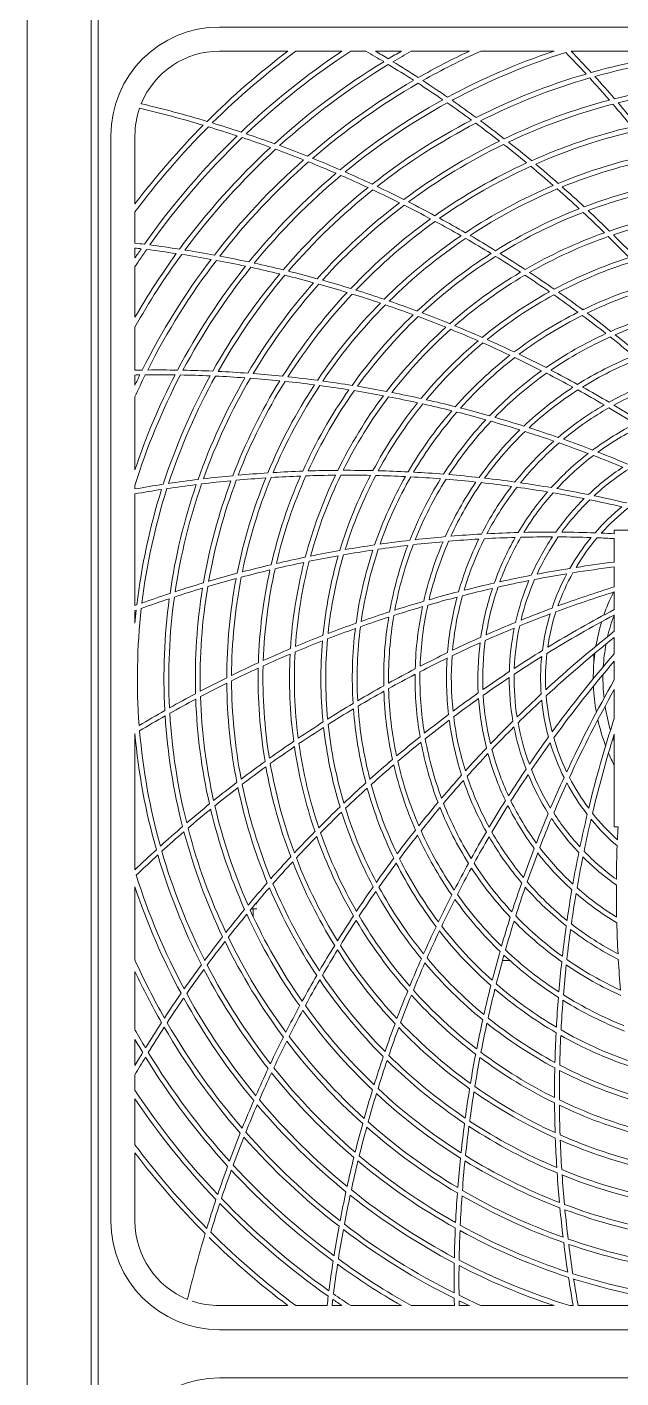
# Model space of a CAD drawing. Header units: millimetres. Extents: x -5096 to 255006, y -2833 to 77941.
# Drawn here: x 61442 to 61779, y 33199 to 33968 of the extents above; entities that cross this region are included whole.
import ezdxf

# ---------------------------------------------------------------- set-up
doc = ezdxf.new("R2010")
doc.units = ezdxf.units.MM
doc.layers.add('图框', color=7, linetype='Continuous', lineweight=0)

# ---------------------------------------------------------------- blocks, each defined once
blk = doc.blocks.new('A$C263F1397')
at = {"layer": '图框', "color": 7, "linetype": 'Continuous'}
for p, q in [((0, 0.112), (0, 5.2945)), ((0.106, 0.112), (0.106, 5.278)), ((0.118, 0.112), (0.118, 5.278)), ((2.1188, 4.904), (0.3188, 4.904)), ((0.3188, 4.864), (0.4322, 4.864)), ((0.4455, 4.864), (0.5217, 4.864)), ((0.5362, 4.864), (0.5614, 4.864)), ((0.5772, 4.864), (0.6201, 4.864)), ((0.6363, 4.864), (0.7327, 4.864)), ((0.7519, 4.864), (0.873, 4.864)), ((0.9014, 4.864), (1.1275, 4.864)), ((0.1388, 4.724), (0.1388, 2.924)), ((0.1788, 4.6107), (0.1788, 4.724)), ((0.1788, 4.5457), (0.1788, 4.5973)), ((0.1788, 4.5211), (0.1788, 4.5376)), ((0.1788, 4.4227), (0.1788, 4.5066)), ((0.9194, 4.436), (0.9224, 4.436)), ((0.1788, 4.335), (0.1788, 4.4065)), ((0.1788, 4.3101), (0.1788, 4.327)), ((0.1788, 4.1699), (0.1788, 4.2909)), ((0.1788, 4.1381), (0.1788, 4.1436)), ((0.1788, 3.9448), (0.1788, 4.13)), ((0.9728, 4.07), (1.1265, 4.07)), ((0.9728, 4.0639), (0.9728, 4.07)), ((0.9728, 4.0169), (0.9728, 4.0558)), ((0.9728, 3.9758), (0.9728, 4.0088)), ((0.9728, 3.9382), (0.9728, 3.9674)), ((0.1788, 3.9153), (0.1788, 3.9362)), ((0.9728, 3.902), (0.9728, 3.9291)), ((0.9728, 3.8648), (0.9728, 3.8918)), ((0.9388, 3.8641), (0.9388, 3.8474)), ((0.9728, 3.8216), (0.9728, 3.8525)), ((0.9728, 3.758), (0.9728, 3.8054)), ((0.1788, 3.5066), (0.1788, 3.7327)), ((0.9728, 3.578), (0.9728, 3.7317)), ((0.979, 3.578), (0.9728, 3.578)), ((0.1788, 3.3571), (0.1788, 3.4782)), ((0.3804, 3.45), (0.3784, 3.45)), ((0.3804, 3.442), (0.3717, 3.442)), ((0.3748, 3.442), (0.3748, 3.4287)), ((0.1788, 3.2416), (0.1788, 3.3379)), ((0.7875, 3.356), (0.8001, 3.356)), ((0.1788, 3.1824), (0.1788, 3.2254)), ((0.1788, 3.1414), (0.1788, 3.1666)), ((0.1788, 3.0507), (0.1788, 3.127)), ((0.1788, 2.924), (0.1788, 3.0374)), ((0.4322, 2.784), (0.3188, 2.784)), ((0.4971, 2.784), (0.4455, 2.784)), ((0.5217, 2.784), (0.5052, 2.784)), ((0.6201, 2.784), (0.5362, 2.784)), ((0.7079, 2.784), (0.6363, 2.784)), ((0.7327, 2.784), (0.7159, 2.784)), ((0.873, 2.784), (0.7519, 2.784)), ((0.9047, 2.784), (0.8992, 2.784)), ((1.0981, 2.784), (0.9129, 2.784)), ((0.3188, 2.744), (2.1188, 2.744)), ((2.1188, 2.664), (0.3188, 2.664))]:
    blk.add_line(p, q, dxfattribs=at)
for centre, radius, start, end in [((0.3188, 4.724), 0.18, 90, 180), ((0.3188, 4.724), 0.14, 90, 157.7955), ((1.2188, 3.824), 1.304, 127.1036, 134.9069), ((1.2188, 3.824), 1.296, 126.6335, 134.7164), ((1.2188, 3.824), 1.252, 123.8323, 133.6567), ((1.2188, 3.824), 1.244, 123.2785, 133.4618), ((-0.4442, 3.1352), 2, 58.8361, 59.816), ((-0.4442, 3.1352), 2.008, 58.7173, 59.4258), ((1.2188, 3.824), 1.2, 119.9264, 121.1261), ((1.2188, 3.824), 1.192, 119.2515, 120.926), ((1.2188, 3.824), 1.148, 115.0521, 119.8099), ((1.2188, 3.824), 1.14, 114.1775, 119.6039), ((1.2188, 3.824), 1.096, 108.3947, 118.4522), ((1.2188, 3.824), 1.088, 107.4608, 118.2392), ((-0.5466, 3.4729), 2, 42.5812, 43.9886), ((-0.5466, 3.4729), 2.008, 42.4673, 43.853), ((1.2188, 3.824), 1.044, 95.0194, 105.7957), ((1.2188, 3.824), 1.2, 121.5564, 132.3761), ((1.2188, 3.824), 1.192, 121.3591, 132.176), ((-0.4442, 3.1352), 2, 57.1628, 58.5783), ((-0.4442, 3.1352), 2.008, 57.0459, 58.4598), ((1.2188, 3.824), 1.036, 94.8187, 105.5745), ((1.2188, 3.824), 1.044, 106.2863, 117.0457), ((1.2188, 3.824), 1.036, 106.0687, 116.8245), ((-0.5466, 3.4729), 2, 40.9213, 42.3256), ((-0.5466, 3.4729), 2.008, 40.8083, 42.2119), ((1.2188, 3.824), 1.148, 120.2583, 131.0599), ((1.2188, 3.824), 1.14, 120.0552, 130.8539), ((-0.4442, 3.1352), 2, 55.4948, 56.9059), ((-0.4442, 3.1352), 2.008, 55.3795, 56.7892), ((1.2188, 3.824), 0.992, 93.5972, 104.3319), ((1.2188, 3.824), 0.984, 93.3703, 104.101), ((-0.2778, 2.824), 2.008, 73.3281, 76.5506), ((1.2188, 3.824), 1.096, 118.9205, 129.7022), ((1.2188, 3.824), 1.088, 118.7108, 129.4892), ((-0.4442, 3.1352), 2, 53.8312, 55.2386), ((-0.4442, 3.1352), 2.008, 53.7173, 55.1235), ((1.2188, 3.824), 0.992, 104.8472, 115.5819), ((1.2188, 3.824), 0.984, 104.6203, 115.351), ((-0.5466, 3.4729), 2, 39.2639, 40.6661), ((-0.5466, 3.4729), 2.008, 39.1517, 40.5533), ((0.3188, 4.724), 0.14, 161.0958, 180), ((-0.2778, 2.824), 2, 73.4512, 76.5794), ((1.2188, 3.824), 1.044, 117.5363, 128.2957), ((1.2188, 3.824), 1.304, 135.3061, 142.8964), ((1.2188, 3.824), 1.296, 135.1178, 143.3665), ((-0.2778, 2.824), 2, 71.7653, 73.1913), ((-0.2778, 2.824), 2.008, 71.6445, 73.0686), ((-0.2778, 2.824), 2.008, 69.9673, 71.386), ((1.2188, 3.824), 1.036, 117.3187, 128.0745), ((-0.4442, 3.1352), 2, 52.1713, 53.5756), ((-0.4442, 3.1352), 2.008, 52.0583, 53.4619), ((1.2188, 3.824), 0.94, 103.3432, 114.05), ((1.2188, 3.824), 0.932, 103.1053, 113.8075), ((1.2188, 3.824), 1.252, 134.0708, 144.9067), ((1.2188, 3.824), 1.244, 133.8782, 144.7118), ((1.2188, 3.824), 1.2, 132.8064, 143.6261), ((-0.2778, 2.824), 2, 70.0861, 71.5065), ((-0.2778, 2.824), 2.008, 68.2959, 69.7098), ((1.2188, 3.824), 0.992, 116.0972, 126.8319), ((1.2188, 3.824), 0.984, 115.8703, 126.601), ((-0.4442, 3.1352), 2, 50.5139, 51.9161), ((-0.4442, 3.1352), 2.008, 50.4017, 51.8033), ((1.2188, 3.824), 1.192, 132.6091, 143.426), ((1.2188, 3.824), 1.148, 131.5083, 142.3099), ((-0.2778, 2.824), 2, 68.4128, 69.8283), ((-0.2778, 2.824), 2.008, 66.6295, 68.0392), ((1.2188, 3.824), 0.888, 101.7616, 112.4369), ((1.2188, 3.824), 0.88, 101.5104, 112.1805), ((1.2188, 3.824), 1.14, 131.3052, 142.1039), ((1.2188, 3.824), 1.096, 130.1705, 140.9522), ((-0.2778, 2.824), 2, 66.7448, 68.1559), ((-0.2778, 2.824), 2.008, 64.9673, 66.3735), ((1.2188, 3.824), 0.94, 114.5932, 125.3), ((1.2188, 3.824), 0.932, 114.3553, 125.0575), ((-0.4442, 3.1352), 2, 48.8582, 50.2591), ((-0.4442, 3.1352), 2.008, 48.7463, 50.147), ((1.2188, 3.824), 1.088, 129.9608, 140.7392), ((1.2188, 3.824), 1.044, 128.7863, 139.5457), ((-0.2778, 2.824), 2, 65.0812, 66.4886), ((-0.2778, 2.824), 2.008, 63.3083, 64.7119), ((1.2188, 3.824), 0.888, 113.0116, 123.6869), ((-0.4442, 3.1352), 2.008, 47.0908, 48.4917), ((1.2188, 3.824), 0.836, 100.0866, 110.726), ((1.2188, 3.824), 0.828, 99.8195, 110.4528), ((1.2188, 3.824), 1.036, 128.5687, 139.3245), ((-0.2778, 2.824), 2, 63.4213, 64.8256), ((1.2188, 3.824), 0.88, 112.7604, 123.4305), ((-0.4442, 3.1352), 2, 47.2029, 48.6036), ((1.2188, 3.824), 0.992, 127.3472, 138.0819), ((1.2188, 3.824), 0.984, 127.1203, 137.851), ((-0.2778, 2.824), 2, 61.7639, 63.1661), ((-0.2778, 2.824), 2.008, 61.6517, 63.0533), ((1.2188, 3.824), 0.836, 111.3366, 121.976), ((1.2188, 3.824), 0.828, 111.0695, 121.7028), ((-0.4442, 3.1352), 2, 45.5466, 46.9482), ((-0.4442, 3.1352), 2.008, 45.4337, 46.836), ((1.2188, 3.824), 0.784, 98.2982, 108.8962), ((1.2188, 3.824), 0.776, 98.0114, 108.6025), ((1.2188, 3.824), 0.94, 125.8432, 136.55), ((1.2188, 3.824), 0.932, 125.6053, 136.3075), ((-0.2778, 2.824), 2, 60.1082, 61.5091), ((-0.2778, 2.824), 2.008, 59.9963, 61.397), ((1.2188, 3.824), 0.888, 124.2616, 134.9369), ((1.2188, 3.824), 0.88, 124.0104, 134.6805), ((-0.2778, 2.824), 2, 58.4529, 59.8536), ((-0.2778, 2.824), 2.008, 58.3408, 59.7417), ((1.2188, 3.824), 0.784, 109.5482, 120.1462), ((1.2188, 3.824), 0.776, 109.2614, 119.8524), ((-0.4442, 3.1352), 2, 43.8875, 45.2916), ((-0.4442, 3.1352), 2.008, 43.7731, 45.1785), ((-0.054, 2.5512), 2.008, 82.8945, 83.3426), ((-0.054, 2.5512), 2, 83.0153, 83.3158), ((1.2188, 3.824), 1.252, 145.3208, 146.1677), ((1.2188, 3.824), 1.244, 145.1282, 146.7215), ((1.2188, 3.824), 1.2, 144.0564, 150.0736), ((1.2188, 3.824), 1.192, 143.8591, 150.7485), ((-0.054, 2.5512), 2, 81.3361, 82.7565), ((-0.054, 2.5512), 2.008, 81.2173, 82.636), ((-0.054, 2.5512), 2, 79.6628, 81.0783), ((-0.054, 2.5512), 2.008, 79.5459, 80.9598), ((1.2188, 3.824), 0.836, 122.5866, 133.226), ((-0.2778, 2.824), 2.008, 56.6837, 58.086), ((1.2188, 3.824), 1.148, 142.7583, 153.5599), ((1.2188, 3.824), 1.14, 142.5552, 153.3539), ((1.2188, 3.824), 1.096, 141.4205, 152.2022), ((1.2188, 3.824), 1.088, 141.2108, 151.9892), ((-0.054, 2.5512), 2, 77.9948, 79.4059), ((-0.054, 2.5512), 2.008, 77.8795, 79.2892), ((-0.054, 2.5512), 2, 76.3312, 77.7386), ((-0.054, 2.5512), 2.008, 76.2173, 77.6235), ((1.2188, 3.824), 0.828, 122.3195, 132.9528), ((-0.2778, 2.824), 2, 56.7966, 58.1982), ((1.2188, 3.824), 0.732, 107.62, 118.1699), ((1.2188, 3.824), 0.724, 107.3088, 117.8506), ((1.2188, 3.824), 1.044, 140.0363, 150.7957), ((1.2188, 3.824), 1.036, 139.8187, 150.5745), ((1.2188, 3.824), 0.992, 138.5972, 149.3319), ((-0.054, 2.5512), 2, 74.6713, 76.0756), ((-0.054, 2.5512), 2.008, 74.5583, 75.9619), ((-0.054, 2.5512), 2.008, 72.9017, 74.3033), ((1.2188, 3.824), 0.784, 120.7982, 131.3962), ((1.2188, 3.824), 0.776, 120.5114, 131.1024), ((-0.2778, 2.824), 2, 55.1375, 56.5416), ((-0.2778, 2.824), 2.008, 55.0231, 56.4285), ((1.2188, 3.824), 0.984, 138.3703, 149.101), ((1.2188, 3.824), 0.94, 137.0932, 147.8), ((1.2188, 3.824), 0.932, 136.8553, 147.5575), ((-0.054, 2.5512), 2, 73.0139, 74.4161), ((-0.054, 2.5512), 2, 71.3582, 72.7591), ((-0.054, 2.5512), 2.008, 71.2463, 72.647), ((1.2188, 3.824), 0.732, 118.87, 129.4199), ((1.2188, 3.824), 0.724, 118.5588, 129.1006), ((-0.2778, 2.824), 2, 53.4733, 54.8818), ((-0.2778, 2.824), 2.008, 53.3566, 54.7672), ((1.2188, 3.824), 0.68, 105.5174, 116.0107), ((1.2188, 3.824), 0.672, 105.1756, 115.6592), ((1.2188, 3.824), 0.888, 135.5116, 146.1869), ((1.2188, 3.824), 0.88, 135.2604, 145.9305), ((-0.054, 2.5512), 2, 69.7029, 71.1036), ((-0.054, 2.5512), 2.008, 69.5908, 70.9917), ((1.2188, 3.824), 0.628, 103.1933, 113.6188), ((1.2188, 3.824), 0.836, 133.8366, 144.476), ((1.2188, 3.824), 0.828, 133.5695, 144.2028), ((-0.054, 2.5512), 2, 68.0466, 69.4482), ((-0.054, 2.5512), 2.008, 67.9337, 69.336), ((1.2188, 3.824), 0.68, 116.7674, 127.2607), ((1.2188, 3.824), 0.672, 116.4256, 126.9092), ((-0.2778, 2.824), 2, 51.8012, 53.2167), ((-0.2778, 2.824), 2.008, 51.6811, 53.0995), ((1.2188, 3.824), 0.62, 102.8122, 113.2261), ((1.2188, 3.824), 0.784, 132.0482, 142.6462), ((1.2188, 3.824), 0.776, 131.7614, 142.3525), ((-0.054, 2.5512), 2, 66.3875, 67.7916), ((-0.054, 2.5512), 2.008, 66.2731, 67.6785), ((1.2188, 3.824), 0.628, 114.4433, 124.8688), ((-0.2778, 2.824), 2.008, 49.9921, 51.4222), ((1.2188, 3.824), 0.732, 130.12, 140.6699), ((1.2188, 3.824), 0.724, 129.8088, 140.3507), ((-0.054, 2.5512), 2, 64.7233, 66.1318), ((-0.054, 2.5512), 2.008, 64.6066, 66.0172), ((1.2188, 3.824), 0.62, 114.0622, 124.476), ((-0.2778, 2.824), 2, 50.1172, 51.543), ((1.2188, 3.824), 0.68, 128.0174, 138.5107), ((1.2188, 3.824), 0.672, 127.6756, 138.1593), ((-0.054, 2.5512), 2, 63.0512, 64.4667), ((-0.054, 2.5512), 2.008, 62.9311, 64.3495), ((1.2188, 3.824), 0.576, 111.832, 122.1749), ((1.2188, 3.824), 0.568, 111.3992, 121.7277), ((0.2188, 2.3274), 2.008, 90.7959, 91.1407), ((1.2188, 3.824), 1.14, 153.8052, 155.8225), ((1.2188, 3.824), 1.096, 152.6705, 161.6053), ((1.2188, 3.824), 1.088, 152.4608, 162.9174), ((1.2188, 3.824), 1.148, 154.0083, 154.9479), ((0.2188, 2.3274), 2, 90.9128, 91.1452), ((0.2188, 2.3274), 2, 89.2448, 90.6559), ((0.2188, 2.3274), 2.008, 89.1295, 90.5392), ((1.2188, 3.824), 1.044, 151.2863, 162.0457), ((1.2188, 3.824), 1.036, 151.0687, 161.8245), ((0.2188, 2.3274), 2, 87.5812, 88.9886), ((0.2188, 2.3274), 2.008, 87.4673, 88.8735), ((0.2188, 2.3274), 2, 85.9213, 87.3256), ((0.2188, 2.3274), 2.008, 85.8083, 87.2119), ((0.2188, 2.3274), 2.008, 84.1517, 85.5533), ((0.2188, 2.3274), 2.008, 82.4963, 83.897), ((1.2188, 3.824), 0.628, 125.6933, 136.1188), ((1.2188, 3.824), 0.62, 125.3122, 135.7261), ((-0.054, 2.5512), 2, 61.3672, 62.793), ((-0.054, 2.5512), 2.008, 61.2421, 62.6722), ((1.2188, 3.824), 0.992, 149.8472, 160.5819), ((1.2188, 3.824), 0.984, 149.6203, 160.351), ((1.2188, 3.824), 0.94, 148.3432, 159.05), ((1.2188, 3.824), 0.932, 148.1053, 158.8075), ((0.2188, 2.3274), 2, 84.2639, 85.6661), ((1.2188, 3.824), 0.888, 146.7616, 157.4369), ((1.2188, 3.824), 0.88, 146.5104, 157.1805), ((0.2188, 2.3274), 2, 82.6082, 84.0091), ((1.2188, 3.824), 0.836, 145.0866, 155.726), ((1.2188, 3.824), 0.828, 144.8195, 155.4528), ((0.2188, 2.3274), 2, 80.9529, 82.3536), ((0.2188, 2.3274), 2.008, 80.8408, 82.2417), ((0.2188, 2.3274), 2, 79.2966, 80.6982), ((0.2188, 2.3274), 2.008, 79.1837, 80.586), ((1.2188, 3.824), 0.576, 123.082, 133.4249), ((1.2188, 3.824), 0.568, 122.6492, 132.9778), ((-0.054, 2.5512), 2, 59.6656, 61.1067), ((-0.054, 2.5512), 2.008, 59.5334, 60.9807), ((1.2188, 3.824), 0.524, 108.8384, 119.0782), ((1.2188, 3.824), 0.516, 108.3357, 118.5572), ((1.2188, 3.824), 0.784, 143.2982, 153.8962), ((1.2188, 3.824), 0.776, 143.0114, 153.6025), ((1.2188, 3.824), 0.732, 141.37, 151.9199), ((1.2188, 3.824), 0.724, 141.0588, 151.6007), ((0.2188, 2.3274), 2, 77.6375, 79.0416), ((0.2188, 2.3274), 2.008, 77.5231, 78.9285), ((0.2188, 2.3274), 2, 75.9733, 77.3818), ((0.2188, 2.3274), 2.008, 75.8566, 77.2672), ((1.2188, 3.824), 0.68, 139.2674, 149.7607), ((1.2188, 3.824), 0.672, 138.9256, 149.4093), ((0.2188, 2.3274), 2, 74.3012, 75.7167), ((0.2188, 2.3274), 2.008, 74.1811, 75.5995), ((0.2188, 2.3274), 2.008, 72.4921, 73.9222), ((1.2188, 3.824), 0.524, 120.0884, 130.3282), ((1.2188, 3.824), 0.516, 119.5857, 129.8072), ((-0.054, 2.5512), 2, 57.9379, 59.4018), ((-0.054, 2.5512), 2.008, 57.7957, 59.2683), ((1.2188, 3.824), 0.628, 136.9433, 147.3688), ((1.2188, 3.824), 0.62, 136.5622, 146.9761), ((1.2188, 3.824), 0.576, 134.332, 144.6749), ((0.2188, 2.3274), 2, 72.6172, 74.043), ((0.2188, 2.3274), 2.008, 70.7834, 72.2307), ((1.2188, 3.824), 0.472, 116.5693, 126.6757), ((1.2188, 3.824), 0.464, 115.9683, 126.0507), ((1.2188, 3.824), 0.568, 133.8992, 144.2278), ((1.2188, 3.824), 0.524, 131.3384, 141.5782), ((1.2188, 3.824), 0.516, 130.8357, 141.0572), ((0.2188, 2.3274), 2, 70.9156, 72.3567), ((0.2188, 2.3274), 2, 69.1879, 70.6518), ((0.2188, 2.3274), 2.008, 69.0457, 70.5183), ((1.2188, 3.824), 0.472, 127.8193, 137.9257), ((1.2188, 3.824), 0.464, 127.2183, 137.3007), ((0.2188, 2.3274), 2, 67.4204, 68.919), ((0.2188, 2.3274), 2.008, 67.2634, 68.7749), ((0.53, 2.161), 2.008, 92.0908, 93.4917), ((0.53, 2.161), 2.008, 90.4337, 91.836), ((0.53, 2.161), 2.008, 88.7731, 90.1785), ((0.53, 2.161), 2.008, 87.1066, 88.5172), ((1.2188, 3.824), 0.42, 123.5456, 133.4719), ((1.2188, 3.824), 0.412, 122.7992, 132.692), ((0.53, 2.161), 2.008, 98.7173, 100.072), ((0.53, 2.161), 2, 97.1713, 98.5756), ((0.53, 2.161), 2.008, 97.0583, 98.4619), ((1.2188, 3.824), 0.992, 161.0972, 171.8319), ((1.2188, 3.824), 0.984, 160.8703, 171.601), ((0.53, 2.161), 2, 95.5139, 96.9161), ((0.53, 2.161), 2.008, 95.4017, 96.8033), ((1.2188, 3.824), 0.94, 159.5932, 170.3), ((1.2188, 3.824), 0.932, 159.3553, 170.0575), ((0.53, 2.161), 2, 93.8582, 95.2591), ((1.2188, 3.824), 0.888, 158.0116, 168.6869), ((0.53, 2.161), 2.008, 93.7463, 95.147), ((1.2188, 3.824), 0.88, 157.7604, 168.4305), ((0.53, 2.161), 2, 92.2029, 93.6036), ((1.2188, 3.824), 0.836, 156.3366, 166.976), ((1.2188, 3.824), 0.828, 156.0695, 166.7028), ((1.2188, 3.824), 0.784, 154.5482, 165.1462), ((0.53, 2.161), 2, 90.5466, 91.9482), ((1.2188, 3.824), 0.776, 154.2614, 164.8525), ((1.2188, 3.824), 0.732, 152.62, 163.1699), ((0.53, 2.161), 2, 88.8875, 90.2916), ((1.2188, 3.824), 0.724, 152.3088, 162.8507), ((1.2188, 3.824), 0.68, 150.5174, 161.0107), ((0.53, 2.161), 2, 87.2233, 88.6318), ((1.2188, 3.824), 0.672, 150.1756, 160.6592), ((1.2188, 3.824), 0.628, 148.1933, 158.6188), ((0.53, 2.161), 2, 85.5512, 86.9667), ((0.53, 2.161), 2.008, 85.4311, 86.8495), ((1.2188, 3.824), 0.62, 147.8122, 158.226), ((1.2188, 3.824), 0.576, 145.582, 155.9249), ((0.53, 2.161), 2, 83.8672, 85.293), ((0.53, 2.161), 2.008, 83.7421, 85.1722), ((1.2188, 3.824), 0.568, 145.1492, 155.4777), ((0.53, 2.161), 2, 82.1656, 83.6067), ((0.53, 2.161), 2.008, 82.0334, 83.4807), ((0.53, 2.161), 2.008, 80.2957, 81.7683), ((0.53, 2.161), 2, 98.8312, 100.1127), ((1.2188, 3.824), 1.044, 162.5363, 173.2957), ((1.2188, 3.824), 1.036, 162.3187, 173.0745), ((1.2188, 3.824), 0.524, 142.5884, 152.8282), ((1.2188, 3.824), 0.516, 142.0857, 152.3072), ((0.53, 2.161), 2, 80.4379, 81.9018), ((1.2188, 3.824), 0.472, 139.0694, 149.1757), ((1.2188, 3.824), 0.464, 138.4683, 148.5507), ((0.53, 2.161), 2, 78.6704, 80.169), ((1.2188, 3.824), 0.42, 134.7956, 144.7219), ((0.53, 2.161), 2.008, 78.5134, 80.0249), ((0.53, 2.161), 2.008, 76.6588, 78.2337), ((1.2188, 3.824), 0.412, 134.0492, 143.942), ((0.53, 2.161), 2, 76.8386, 78.3935), ((1.2188, 3.824), 0.368, 129.3716, 139.0372), ((1.2188, 3.824), 0.36, 128.3945, 138.0088), ((0.8676, 2.0586), 2.008, 94.9921, 96.4222), ((0.8676, 2.0586), 2, 93.4156, 94.8567), ((0.8676, 2.0586), 2.008, 93.2834, 94.7307), ((1.2188, 3.824), 0.524, 153.8384, 164.0782), ((1.2188, 3.824), 0.516, 153.3357, 163.5572), ((0.8676, 2.0586), 2, 91.6879, 93.1518), ((0.8676, 2.0586), 2.008, 91.5457, 93.0183), ((1.2188, 3.824), 0.472, 150.3195, 160.4257), ((1.2188, 3.824), 0.464, 149.7183, 159.8007), ((0.8676, 2.0586), 2, 89.9204, 91.419), ((0.8676, 2.0586), 2.008, 89.7634, 91.2749), ((1.2188, 3.824), 0.42, 146.0461, 155.9719), ((1.2188, 3.824), 0.412, 145.2992, 155.192), ((0.8676, 2.0586), 2, 88.0886, 89.6435), ((0.8676, 2.0586), 2.008, 87.9088, 89.4837), ((1.2188, 3.824), 0.368, 140.6222, 150.2872), ((1.2188, 3.824), 0.36, 139.6445, 149.2588), ((0.8676, 2.0586), 2, 86.9859, 87.7985), ((0.8676, 2.0586), 2.008, 86.9979, 87.6141), ((0.8676, 2.0586), 2.008, 100.0231, 101.4285), ((0.8676, 2.0586), 2, 98.4733, 99.8818), ((0.8676, 2.0586), 2.008, 98.3566, 99.7672), ((1.2188, 3.824), 0.68, 161.7674, 172.2607), ((1.2188, 3.824), 0.672, 161.4256, 171.9093), ((0.8676, 2.0586), 2, 96.8012, 98.2167), ((0.8676, 2.0586), 2.008, 96.6811, 98.0995), ((1.2188, 3.824), 0.628, 159.4433, 169.8688), ((1.2188, 3.824), 0.62, 159.0622, 169.4761), ((0.8676, 2.0586), 2, 95.1172, 96.543), ((1.2188, 3.824), 0.576, 156.832, 167.1749), ((1.2188, 3.824), 0.568, 156.3992, 166.7278), ((0.8676, 2.0586), 2.008, 103.3408, 104.7417), ((0.8676, 2.0586), 2, 101.7966, 103.1982), ((0.8676, 2.0586), 2.008, 101.6837, 103.086), ((1.2188, 3.824), 0.784, 165.7982, 176.3962), ((1.2188, 3.824), 0.776, 165.5114, 176.1025), ((0.8676, 2.0586), 2, 100.1375, 101.5416), ((1.2188, 3.824), 0.732, 163.87, 174.4199), ((1.2188, 3.824), 0.724, 163.5588, 174.1007), ((1.2188, 2.024), 2.008, 97.037, 98.8641), ((0.8676, 2.0586), 2, 105.1082, 106.5091), ((0.8676, 2.0586), 2.008, 104.9963, 106.397), ((1.2188, 3.824), 0.888, 169.2616, 179.9369), ((1.2188, 3.824), 0.88, 169.0104, 179.6805), ((0.8676, 2.0586), 2, 103.4529, 104.8536), ((1.2188, 3.824), 0.836, 167.5866, 178.226), ((1.2188, 3.824), 0.828, 167.3195, 177.9528), ((1.2188, 2.024), 2.008, 101.0134, 102.5249), ((1.2188, 3.824), 0.412, 156.5492, 166.442), ((1.2188, 2.024), 2, 99.3386, 100.8935), ((1.2188, 2.024), 2.008, 99.1588, 100.7337), ((1.2188, 3.824), 0.368, 151.8719, 161.5372), ((1.2188, 3.824), 0.36, 150.8945, 160.5088), ((1.2188, 2.024), 2, 97.0653, 99.0485), ((0.8676, 2.0586), 2.008, 108.3083, 109.7119), ((0.8676, 2.0586), 2, 106.7639, 108.1661), ((0.8676, 2.0586), 2.008, 106.6517, 108.0533), ((1.2188, 3.824), 0.94, 170.8432, 181.55), ((1.2188, 3.824), 0.932, 170.6053, 181.3075), ((1.2188, 2.024), 2.008, 104.5334, 105.9807), ((1.2188, 2.024), 2, 102.9379, 104.4018), ((1.2188, 2.024), 2.008, 102.7957, 104.2683), ((1.2188, 3.824), 0.472, 161.5693, 171.6757), ((1.2188, 3.824), 0.464, 160.9683, 171.0507), ((1.2188, 2.024), 2, 101.1704, 102.669), ((1.2188, 3.824), 0.42, 157.2958, 167.2219), ((1.57, 2.0586), 2, 107.3724, 110.2985), ((1.57, 2.0586), 2.008, 107.301, 110.1141), ((1.258, 3.8248), 0.32, 153.6416, 161.0206), ((0.8676, 2.0586), 2.008, 109.9673, 110.0626), ((0.8676, 2.0586), 2, 108.4213, 109.8256), ((1.2188, 3.824), 0.992, 172.3472, 183.0819), ((1.2188, 3.824), 0.984, 172.1203, 182.851), ((1.2188, 2.024), 2, 106.3672, 107.793), ((1.2188, 2.024), 2.008, 106.2421, 107.6722), ((1.2188, 3.824), 0.576, 168.082, 178.4249), ((1.2188, 3.824), 0.568, 167.6492, 177.9777), ((1.2188, 2.024), 2, 104.6656, 106.1067), ((1.2188, 3.824), 0.524, 165.0884, 175.3282), ((1.2188, 3.824), 0.516, 164.5857, 174.8071), ((1.2188, 3.824), 1.044, 173.7863, 174.9829), ((0.8676, 2.0586), 2, 110.0812, 110.1463), ((1.2188, 3.824), 1.036, 173.5687, 184.3245), ((1.2188, 2.024), 2, 108.0512, 109.4667), ((1.2188, 2.024), 2.008, 107.9311, 109.3495), ((1.2188, 3.824), 0.628, 170.6933, 181.1188), ((1.2188, 3.824), 0.62, 170.3122, 180.7261), ((1.57, 2.0586), 2, 110.5886, 112.1435), ((1.57, 2.0586), 2.008, 110.4088, 111.9837), ((1.2188, 3.824), 0.368, 163.1216, 172.7872), ((1.9076, 2.161), 2, 117.8667, 121.5485), ((1.9076, 2.161), 2.008, 117.746, 121.3641), ((1.2188, 3.824), 0.36, 162.1445, 171.7588), ((1.258, 3.8248), 0.304, 159.9821, 166.9922), ((1.2188, 2.024), 2, 109.7233, 111.1318), ((1.2188, 2.024), 2.008, 109.6066, 111.0172), ((1.2188, 3.824), 0.68, 173.0174, 183.5107), ((1.2188, 3.824), 0.672, 172.6756, 183.1592), ((1.57, 2.0586), 2, 112.4203, 113.919), ((1.57, 2.0586), 2.008, 112.2634, 113.7749), ((1.2188, 3.824), 0.42, 168.5455, 178.4719), ((1.2188, 3.824), 0.412, 167.7992, 177.692), ((2.2188, 2.3274), 2.008, 128.3549, 132.6141), ((1.258, 3.8248), 0.32, 163.0967, 170.5365), ((1.2188, 2.024), 2, 111.3875, 112.7916), ((1.2188, 2.024), 2.008, 111.2731, 112.6785), ((1.2188, 3.824), 0.732, 175.12, 185.6699), ((1.2188, 3.824), 0.724, 174.8088, 185.3507), ((1.57, 2.0586), 2, 114.1879, 115.6518), ((1.57, 2.0586), 2.008, 114.0457, 115.5183), ((1.2188, 3.824), 0.472, 172.8193, 182.9257), ((1.2188, 3.824), 0.464, 172.2183, 182.3006), ((2.2188, 2.3274), 2, 128.5366, 132.7985), ((1.258, 3.8248), 0.304, 169.3736, 176.5029), ((1.2188, 2.024), 2, 113.0466, 114.4482), ((1.2188, 2.024), 2.008, 112.9337, 114.336), ((1.2188, 3.824), 0.784, 177.0482, 187.6462), ((1.2188, 3.824), 0.776, 176.7614, 187.3525), ((1.57, 2.0586), 2, 115.9156, 117.3567), ((1.57, 2.0586), 2.008, 115.7834, 117.2307), ((1.2188, 3.824), 0.524, 176.3384, 186.5782), ((1.2188, 3.824), 0.516, 175.8357, 186.0571), ((1.9076, 2.161), 2, 121.8386, 123.3935), ((1.9076, 2.161), 2.008, 121.6588, 123.2337), ((1.2188, 3.824), 0.368, 174.3716, 184.0372), ((1.2188, 3.824), 0.36, 173.3945, 183.0088), ((2.4916, 2.5512), 2.008, 139.1453, 143.8641), ((1.258, 3.8248), 0.32, 172.6769, 180.254), ((1.2188, 2.024), 2.008, 114.5908, 115.9917), ((1.2188, 2.024), 2, 114.7029, 116.1036), ((1.2188, 3.824), 0.836, 178.8366, 189.476), ((1.2188, 3.824), 0.828, 178.5695, 189.2028), ((1.57, 2.0586), 2.008, 117.4921, 118.9222), ((1.57, 2.0586), 2, 117.6172, 119.043), ((1.2188, 3.824), 0.576, 179.332, 189.6749), ((1.2188, 3.824), 0.568, 178.8992, 189.2276), ((1.9076, 2.161), 2.008, 123.5134, 125.0249), ((1.2188, 3.824), 0.412, 179.0492, 188.942), ((2.4916, 2.5512), 2, 139.4114, 144.0485), ((1.2188, 2.024), 2.008, 116.2463, 117.647), ((1.2188, 2.024), 2, 116.3582, 117.7591), ((1.2188, 3.824), 0.888, 180.5116, 191.1869), ((1.2188, 3.824), 0.88, 180.2604, 190.9305), ((1.57, 2.0586), 2.008, 119.1811, 120.5995), ((1.9076, 2.161), 2, 123.6703, 125.169), ((1.2188, 3.824), 0.42, 179.7955, 189.7219), ((2.7155, 2.824), 2.008, 150.2099, 155.1141), ((1.258, 3.8248), 0.32, 182.4582, 190.2527), ((1.258, 3.8248), 0.304, 178.9719, 186.3126), ((1.2188, 2.024), 2.008, 117.9017, 119.3033), ((1.2188, 2.024), 2, 118.0139, 119.4161), ((1.2188, 3.824), 0.94, 182.0932, 192.8), ((1.2188, 3.824), 0.932, 181.8553, 192.5575), ((1.57, 2.0586), 2, 119.3012, 120.7167), ((1.2188, 3.824), 0.628, 181.9433, 192.3688), ((1.2188, 3.824), 0.62, 181.5622, 191.9756), ((1.9076, 2.161), 2.008, 125.2957, 126.7683), ((1.9076, 2.161), 2, 125.4379, 126.9018), ((1.2188, 3.824), 0.472, 184.0693, 194.1757), ((1.2188, 3.824), 0.464, 183.4683, 193.5507), ((2.2188, 2.3274), 2.008, 132.9088, 134.4837), ((2.2188, 2.3274), 2, 133.0886, 134.6435), ((1.2188, 3.824), 0.368, 185.6216, 195.2872), ((1.2188, 3.824), 0.36, 184.6445, 194.2588), ((2.7155, 2.824), 2, 150.613, 155.2985), ((1.2188, 2.024), 2.008, 119.5583, 120.9619), ((1.2188, 3.824), 0.984, 183.3703, 194.101), ((1.57, 2.0586), 2.008, 120.8566, 122.2672), ((1.57, 2.0586), 2, 120.9733, 122.3818), ((1.2188, 3.824), 0.68, 184.2674, 194.7607), ((1.2188, 3.824), 0.672, 183.9256, 194.4089), ((1.9076, 2.161), 2.008, 127.0334, 128.4807), ((1.258, 3.8248), 0.304, 188.8637, 196.5111), ((1.2188, 2.024), 2, 119.6713, 121.0756), ((1.2188, 3.824), 0.992, 183.5972, 194.3319), ((1.57, 2.0586), 2.008, 122.5231, 123.9285), ((1.57, 2.0586), 2, 122.6375, 124.0416), ((1.2188, 3.824), 0.732, 186.37, 196.9199), ((1.2188, 3.824), 0.724, 186.0588, 196.6005), ((1.9076, 2.161), 2, 127.1656, 128.6067), ((1.2188, 3.824), 0.524, 187.5884, 197.8282), ((1.2188, 3.824), 0.516, 187.0857, 197.3071), ((2.2188, 2.3274), 2.008, 134.7634, 136.2749), ((2.2188, 2.3274), 2, 134.9203, 136.419), ((1.2188, 3.824), 0.42, 191.0455, 200.9719), ((1.2188, 3.824), 0.412, 190.2992, 200.192), ((2.8818, 3.1352), 2.008, 161.9319, 166.3641), ((1.258, 3.8248), 0.32, 192.5152, 200.6059), ((1.2188, 3.824), 1.044, 185.0194, 195.7957), ((1.2188, 3.824), 1.036, 184.8187, 195.5745), ((1.57, 2.0586), 2.008, 124.1837, 125.586), ((1.9076, 2.161), 2.008, 128.7421, 130.1722), ((1.2188, 3.824), 0.568, 190.1492, 200.4776), ((2.4916, 2.5512), 2.008, 144.1588, 145.7337), ((1.2188, 3.824), 0.36, 195.8945, 205.5088), ((2.8818, 3.1352), 2, 162.6486, 166.5485), ((1.258, 3.8248), 0.304, 199.1308, 200.2555), ((1.57, 2.0586), 2, 124.2966, 125.6982), ((1.2188, 3.824), 0.784, 188.2982, 198.8962), ((1.2188, 3.824), 0.776, 188.0114, 198.6023), ((1.9076, 2.161), 2, 128.8672, 130.293), ((1.2188, 3.824), 0.576, 190.582, 200.9249), ((2.2188, 2.3274), 2.008, 136.5457, 138.0183), ((2.2188, 2.3274), 2, 136.6879, 138.1518), ((1.2188, 3.824), 0.472, 195.3193, 205.4257), ((1.2188, 3.824), 0.464, 194.7183, 204.8005), ((2.4916, 2.5512), 2, 144.3386, 145.8935), ((1.2188, 3.824), 0.368, 196.8716, 206.5372), ((1.258, 3.8248), 0.32, 202.9164, 206.9693), ((1.57, 2.0586), 2.008, 125.8408, 127.2417), ((1.57, 2.0586), 2, 125.9529, 127.3536), ((1.2188, 3.824), 0.836, 190.0866, 200.726), ((1.2188, 3.824), 0.828, 189.8195, 200.4528), ((1.9076, 2.161), 2.008, 130.4311, 131.8495), ((1.9076, 2.161), 2, 130.5512, 131.9667), ((1.2188, 3.824), 0.628, 193.1933, 203.6188), ((1.2188, 3.824), 0.62, 192.8122, 203.2259), ((2.4916, 2.5512), 2.008, 146.0134, 147.5249), ((1.57, 2.0586), 2.008, 127.4963, 128.897), ((2.2188, 2.3274), 2.008, 138.2834, 139.7306), ((2.2188, 2.3274), 2, 138.4156, 139.8567), ((1.2188, 3.824), 0.524, 198.8384, 209.0782), ((1.2188, 3.824), 0.516, 198.3357, 208.5567), ((2.4916, 2.5512), 2, 146.1703, 147.669), ((1.2188, 3.824), 0.42, 202.2955, 212.2219), ((1.2188, 3.824), 0.412, 201.5492, 211.442), ((2.7155, 2.824), 2.008, 155.4088, 156.9837), ((1.2188, 3.824), 0.36, 207.1445, 216.7588), ((1.57, 2.0586), 2, 127.6082, 129.0091), ((1.2188, 3.824), 0.888, 191.7616, 202.4369), ((1.2188, 3.824), 0.88, 191.5104, 202.1805), ((1.9076, 2.161), 2.008, 132.1066, 133.5172), ((1.9076, 2.161), 2, 132.2233, 133.6318), ((1.2188, 3.824), 0.68, 195.5174, 206.0107), ((1.2188, 3.824), 0.672, 195.1756, 205.6591), ((2.7155, 2.824), 2, 155.5886, 157.1435), ((1.2188, 3.824), 0.368, 208.1216, 217.7872), ((1.57, 2.0586), 2.008, 129.1517, 130.5533), ((1.57, 2.0586), 2, 129.2639, 130.6661), ((1.2188, 3.824), 0.94, 193.3432, 204.05), ((1.2188, 3.824), 0.932, 193.1053, 203.8075), ((1.9076, 2.161), 2.008, 133.7731, 135.1785), ((1.2188, 3.824), 0.724, 197.3088, 207.8505), ((2.2188, 2.3274), 2.008, 139.9921, 141.4222), ((2.2188, 2.3274), 2, 140.1172, 141.543), ((1.2188, 3.824), 0.576, 201.832, 212.1749), ((1.2188, 3.824), 0.568, 201.3992, 211.7274), ((2.4916, 2.5512), 2.008, 147.7957, 149.2682), ((2.4916, 2.5512), 2, 147.9379, 149.4018), ((1.2188, 3.824), 0.472, 206.5693, 216.6757), ((1.2188, 3.824), 0.464, 205.9683, 216.0507), ((1.9076, 2.161), 2, 133.8875, 135.2916), ((1.2188, 3.824), 0.732, 197.62, 208.1699), ((2.7155, 2.824), 2.008, 157.2634, 158.7749), ((2.7155, 2.824), 2, 157.4203, 158.919), ((1.2188, 3.824), 0.42, 213.5455, 223.4719), ((1.2188, 3.824), 0.412, 212.7992, 222.692), ((2.8818, 3.1352), 2.008, 166.6588, 168.2337), ((2.8818, 3.1352), 2, 166.8386, 168.3935), ((1.2188, 3.824), 0.368, 219.3716, 229.0372), ((1.2188, 3.824), 0.36, 218.3945, 228.0088), ((1.57, 2.0586), 2.008, 130.8083, 132.2119), ((1.57, 2.0586), 2, 130.9213, 132.3256), ((1.2188, 3.824), 0.992, 194.8472, 205.5819), ((1.2188, 3.824), 0.984, 194.6203, 205.351), ((1.9076, 2.161), 2.008, 135.4337, 136.836), ((1.9076, 2.161), 2, 135.5466, 136.9482), ((1.2188, 3.824), 0.784, 199.5482, 210.1462), ((1.2188, 3.824), 0.776, 199.2614, 209.8523), ((2.2188, 2.3274), 2.008, 141.6811, 143.0995), ((2.2188, 2.3274), 2, 141.8012, 143.2167), ((1.2188, 3.824), 0.628, 204.4433, 214.8688), ((1.2188, 3.824), 0.62, 204.0622, 214.4757), ((2.4916, 2.5512), 2.008, 149.5334, 150.9806), ((1.2188, 3.824), 0.516, 209.5857, 219.8071), ((2.9842, 3.4729), 2.008, 176.9979, 177.6141), ((1.57, 2.0586), 2.008, 132.4673, 133.853), ((2.4916, 2.5512), 2, 149.6656, 151.1067), ((1.2188, 3.824), 0.524, 210.0884, 220.3282), ((2.7155, 2.824), 2.008, 159.0457, 160.5183), ((1.2188, 3.824), 0.464, 217.2183, 227.3007), ((2.9842, 3.4729), 2.008, 177.9088, 179.4837), ((1.57, 2.0586), 2, 132.5812, 133.9886), ((1.2188, 3.824), 1.044, 196.2863, 207.0457), ((1.2188, 3.824), 1.036, 196.0687, 206.8245), ((1.9076, 2.161), 2.008, 137.0908, 138.4916), ((1.9076, 2.161), 2, 137.2029, 138.6036), ((1.2188, 3.824), 0.836, 201.3366, 211.976), ((1.2188, 3.824), 0.828, 201.0695, 211.7028), ((2.2188, 2.3274), 2.008, 143.3566, 144.7672), ((2.2188, 2.3274), 2, 143.4733, 144.8818), ((1.2188, 3.824), 0.68, 206.7674, 217.2607), ((1.2188, 3.824), 0.672, 206.4256, 216.909), ((2.4916, 2.5512), 2.008, 151.2421, 152.6722), ((1.2188, 3.824), 0.568, 212.6492, 222.9776), ((2.7155, 2.824), 2, 159.1879, 160.6518), ((1.2188, 3.824), 0.472, 217.8193, 227.9257), ((2.8818, 3.1352), 2.008, 168.5134, 170.0249), ((2.8818, 3.1352), 2, 168.6703, 170.169), ((1.2188, 3.824), 0.42, 224.7955, 234.7219), ((1.2188, 3.824), 0.412, 224.0492, 233.942), ((1.2188, 3.824), 1.088, 197.4608, 208.2392), ((2.4916, 2.5512), 2, 151.3672, 152.793), ((1.2188, 3.824), 0.576, 213.082, 223.4249), ((1.2188, 3.824), 1.096, 198.3947, 208.4522), ((1.9076, 2.161), 2.008, 138.7463, 140.147), ((1.9076, 2.161), 2, 138.8582, 140.2591), ((1.2188, 3.824), 0.888, 203.0116, 213.6869), ((1.2188, 3.824), 0.88, 202.7604, 213.4305), ((2.2188, 2.3274), 2.008, 145.0231, 146.4285), ((1.2188, 3.824), 0.724, 208.5588, 219.1004), ((2.7155, 2.824), 2.008, 160.7834, 162.2307), ((2.7155, 2.824), 2, 160.9156, 162.3567), ((1.2188, 3.824), 0.524, 221.3384, 231.5782), ((1.2188, 3.824), 0.516, 220.8357, 231.0571), ((2.8818, 3.1352), 2.008, 170.2957, 171.7683), ((1.2188, 3.824), 0.464, 228.4683, 238.5507), ((2.9842, 3.4729), 2.008, 179.7634, 181.2749), ((2.2188, 2.3274), 2, 145.1375, 146.5416), ((1.2188, 3.824), 0.732, 208.87, 219.4199), ((2.4916, 2.5512), 2.008, 152.9311, 154.3495), ((2.4916, 2.5512), 2, 153.0512, 154.4667), ((1.2188, 3.824), 0.628, 215.6933, 226.1188), ((1.2188, 3.824), 0.62, 215.3122, 225.7259), ((2.8818, 3.1352), 2, 170.4379, 171.9018), ((1.2188, 3.824), 0.472, 229.0693, 239.1757), ((1.9076, 2.161), 2.008, 140.4017, 141.8033), ((1.9076, 2.161), 2, 140.5139, 141.9161), ((1.2188, 3.824), 0.94, 204.5932, 215.3), ((1.2188, 3.824), 0.932, 204.3553, 215.0575), ((2.2188, 2.3274), 2.008, 146.6837, 148.086), ((1.2188, 3.824), 0.776, 210.5114, 221.1023), ((2.7155, 2.824), 2.008, 162.4921, 163.9222), ((1.2188, 3.824), 0.568, 223.8992, 234.2277), ((2.2188, 2.3274), 2, 146.7966, 148.1982), ((1.2188, 3.824), 0.784, 210.7982, 221.3962), ((2.4916, 2.5512), 2.008, 154.6066, 156.0172), ((2.4916, 2.5512), 2, 154.7233, 156.1318), ((1.2188, 3.824), 0.68, 218.0174, 228.5107), ((1.2188, 3.824), 0.672, 217.6756, 228.1591), ((2.7155, 2.824), 2, 162.6172, 164.043), ((1.2188, 3.824), 0.576, 224.332, 234.6749), ((2.8818, 3.1352), 2.008, 172.0334, 173.4807), ((2.8818, 3.1352), 2, 172.1656, 173.6067), ((1.2188, 3.824), 0.524, 232.5884, 242.8282), ((1.2188, 3.824), 0.516, 232.0857, 242.3072), ((2.9842, 3.4729), 2.008, 181.5457, 183.0183), ((1.9076, 2.161), 2.008, 142.0583, 143.4619), ((1.9076, 2.161), 2, 142.1713, 143.5756), ((1.2188, 3.824), 0.992, 206.0972, 216.8319), ((1.2188, 3.824), 0.984, 205.8703, 216.601), ((2.2188, 2.3274), 2.008, 148.3408, 149.7416), ((2.2188, 2.3274), 2, 148.4529, 149.8536), ((1.2188, 3.824), 0.836, 212.5866, 223.226), ((1.2188, 3.824), 0.828, 212.3195, 222.9527), ((1.2188, 3.824), 0.724, 219.8088, 230.3506), ((2.7155, 2.824), 2.008, 164.1811, 165.5995), ((2.7155, 2.824), 2, 164.3012, 165.7167), ((1.2188, 3.824), 0.628, 226.9433, 237.3688), ((1.2188, 3.824), 0.62, 226.5622, 236.976), ((1.2188, 3.824), 1.14, 204.1775, 209.6039), ((1.2188, 3.824), 1.148, 205.0521, 209.8099), ((1.9076, 2.161), 2.008, 143.7173, 145.1235), ((1.9076, 2.161), 2, 143.8312, 145.2386), ((1.2188, 3.824), 1.044, 207.5363, 218.2957), ((1.2188, 3.824), 1.036, 207.3187, 218.0745), ((2.4916, 2.5512), 2.008, 156.2731, 157.6785), ((2.4916, 2.5512), 2, 156.3875, 157.7916), ((1.2188, 3.824), 0.732, 220.12, 230.6699), ((2.8818, 3.1352), 2.008, 173.7421, 175.1722), ((2.8818, 3.1352), 2, 173.8672, 175.293), ((1.2188, 3.824), 0.576, 235.582, 245.9249), ((1.2188, 3.824), 0.568, 235.1492, 245.4777), ((2.9842, 3.4729), 2.008, 183.2834, 184.7307), ((2.2188, 2.3274), 2.008, 149.9963, 151.397), ((2.2188, 2.3274), 2, 150.1082, 151.5091), ((1.2188, 3.824), 0.888, 214.2616, 224.9369), ((1.2188, 3.824), 0.88, 214.0104, 224.6805), ((1.2188, 3.824), 0.672, 228.9256, 239.4092), ((1.9076, 2.161), 2.008, 145.3795, 146.7892), ((1.9076, 2.161), 2, 145.4948, 146.9059), ((1.2188, 3.824), 1.096, 208.9205, 219.7022), ((1.2188, 3.824), 1.088, 208.7108, 219.4892), ((2.4916, 2.5512), 2.008, 157.9337, 159.336), ((2.4916, 2.5512), 2, 158.0466, 159.4482), ((1.2188, 3.824), 0.784, 222.0482, 232.6462), ((1.2188, 3.824), 0.776, 221.7614, 232.3524), ((2.7155, 2.824), 2.008, 165.8566, 167.2672), ((2.7155, 2.824), 2, 165.9733, 167.3818), ((1.2188, 3.824), 0.68, 229.2674, 239.7607), ((2.8818, 3.1352), 2.008, 175.4311, 176.8495), ((1.2188, 3.824), 0.62, 237.8122, 248.2261), ((2.2188, 2.3274), 2.008, 151.6517, 153.0533), ((2.2188, 2.3274), 2, 151.7639, 153.1661), ((1.2188, 3.824), 0.94, 215.8432, 226.55), ((1.2188, 3.824), 0.932, 215.6053, 226.3075), ((2.8818, 3.1352), 2, 175.5512, 176.9667), ((1.2188, 3.824), 0.628, 238.1933, 248.6188), ((1.9076, 2.161), 2.008, 147.0459, 148.4598), ((1.2188, 3.824), 1.14, 210.0552, 220.8539), ((2.4916, 2.5512), 2.008, 159.5908, 160.9916), ((1.2188, 3.824), 0.828, 223.5695, 234.2028), ((2.7155, 2.824), 2.008, 167.5231, 168.9285), ((2.7155, 2.824), 2, 167.6375, 169.0416), ((1.2188, 3.824), 0.732, 231.37, 241.9199), ((1.2188, 3.824), 0.724, 231.0588, 241.6006), ((1.2188, 3.824), 1.192, 209.2515, 210.926), ((1.9076, 2.161), 2, 147.1628, 148.5783), ((1.2188, 3.824), 1.148, 210.2583, 221.0599), ((2.2188, 2.3274), 2.008, 153.3083, 154.7119), ((1.2188, 3.824), 0.984, 217.1203, 227.851), ((2.4916, 2.5512), 2, 159.7029, 161.1036), ((1.2188, 3.824), 0.836, 223.8366, 234.476), ((2.8818, 3.1352), 2.008, 177.1066, 178.5172), ((2.8818, 3.1352), 2, 177.2233, 178.6318), ((1.2188, 3.824), 0.68, 240.5174, 251.0107), ((1.2188, 3.824), 0.672, 240.1756, 250.6592), ((1.2188, 3.824), 1.2, 209.9264, 211.1261), ((1.9076, 2.161), 2.008, 148.7173, 149.4258), ((1.2188, 3.824), 1.192, 211.3591, 222.176), ((2.2188, 2.3274), 2, 153.4213, 154.8256), ((1.2188, 3.824), 0.992, 217.3472, 228.0819), ((1.2188, 3.824), 0.776, 233.0114, 243.6024), ((1.9076, 2.161), 2, 148.8361, 149.816), ((1.2188, 3.824), 1.2, 211.5564, 222.3761), ((2.4916, 2.5512), 2.008, 161.2463, 162.647), ((2.4916, 2.5512), 2, 161.3582, 162.7591), ((1.2188, 3.824), 0.888, 225.5116, 236.1869), ((1.2188, 3.824), 0.88, 225.2604, 235.9305), ((2.7155, 2.824), 2.008, 169.1837, 170.586), ((2.7155, 2.824), 2, 169.2966, 170.6982), ((1.2188, 3.824), 0.784, 233.2982, 243.8962), ((1.2188, 3.824), 0.724, 242.3088, 252.8506), ((2.2188, 2.3274), 2.008, 154.9673, 156.3735), ((2.2188, 2.3274), 2, 155.0812, 156.4886), ((1.2188, 3.824), 1.044, 218.7863, 229.5457), ((1.2188, 3.824), 1.036, 218.5687, 229.3245), ((2.8818, 3.1352), 2.008, 178.7731, 180.1785), ((2.8818, 3.1352), 2, 178.8875, 180.2916), ((1.2188, 3.824), 0.732, 242.62, 253.1699), ((1.2188, 3.824), 1.244, 213.2785, 223.4618), ((2.4916, 2.5512), 2.008, 162.9017, 164.3033), ((1.2188, 3.824), 0.932, 226.8553, 237.5575), ((2.7155, 2.824), 2.008, 170.8408, 172.2417), ((2.7155, 2.824), 2, 170.9529, 172.3536), ((1.2188, 3.824), 0.836, 235.0866, 245.726), ((1.2188, 3.824), 0.828, 234.8195, 245.4528), ((1.2188, 3.824), 1.252, 213.8323, 223.6567), ((2.2188, 2.3274), 2.008, 156.6295, 158.0392), ((2.2188, 2.3274), 2, 156.7448, 158.1559), ((1.2188, 3.824), 1.096, 220.1705, 230.9522), ((1.2188, 3.824), 1.088, 219.9608, 230.7392), ((2.4916, 2.5512), 2, 163.0139, 164.4161), ((1.2188, 3.824), 0.94, 227.0932, 237.8), ((2.8818, 3.1352), 2.008, 180.4337, 181.836), ((1.2188, 3.824), 0.776, 244.2614, 254.8525), ((2.8818, 3.1352), 2, 180.5466, 181.9482), ((1.2188, 3.824), 0.784, 244.5482, 255.1462), ((2.2188, 2.3274), 2.008, 158.2959, 159.7098), ((1.2188, 3.824), 1.14, 221.3052, 232.1039), ((2.4916, 2.5512), 2.008, 164.5583, 165.9619), ((2.4916, 2.5512), 2, 164.6713, 166.0756), ((1.2188, 3.824), 0.992, 228.5972, 239.3319), ((1.2188, 3.824), 0.984, 228.3703, 239.101), ((2.7155, 2.824), 2.008, 172.4963, 173.897), ((2.7155, 2.824), 2, 172.6082, 174.0091), ((1.2188, 3.824), 0.888, 236.7616, 247.4369), ((1.2188, 3.824), 0.88, 236.5104, 247.1805), ((1.2188, 3.824), 1.296, 216.6335, 224.7164), ((2.2188, 2.3274), 2, 158.4128, 159.8283), ((1.2188, 3.824), 1.148, 221.5083, 232.3099), ((2.8818, 3.1352), 2.008, 182.0908, 183.4917), ((1.2188, 3.824), 0.828, 246.0695, 256.7028), ((1.2188, 3.824), 0.836, 246.3366, 256.976), ((2.8818, 3.1352), 2, 182.2029, 183.6036), ((1.2188, 3.824), 1.304, 217.1036, 224.9069), ((2.4916, 2.5512), 2.008, 166.2173, 167.6235), ((1.2188, 3.824), 1.036, 229.8187, 240.5745), ((2.7155, 2.824), 2.008, 174.1517, 175.5533), ((1.2188, 3.824), 0.932, 238.1053, 248.8075), ((2.2188, 2.3274), 2.008, 159.9673, 161.386), ((2.2188, 2.3274), 2, 160.0861, 161.5065), ((1.2188, 3.824), 1.2, 222.8064, 233.6261), ((1.2188, 3.824), 1.192, 222.6091, 233.426), ((2.4916, 2.5512), 2, 166.3312, 167.7386), ((1.2188, 3.824), 1.044, 230.0363, 240.7957), ((2.7155, 2.824), 2, 174.2639, 175.6661), ((1.2188, 3.824), 0.94, 238.3432, 249.05), ((2.8818, 3.1352), 2.008, 183.7463, 185.147), ((1.2188, 3.824), 0.88, 247.7604, 258.4305), ((1.2188, 3.824), 0.888, 248.0116, 258.6869), ((2.8818, 3.1352), 2, 183.8582, 185.2591), ((2.2188, 2.3274), 2.008, 161.6445, 163.0686), ((1.2188, 3.824), 1.244, 223.8782, 234.7118), ((2.4916, 2.5512), 2.008, 167.8795, 169.2892), ((2.4916, 2.5512), 2, 167.9948, 169.4059), ((1.2188, 3.824), 1.096, 231.4205, 242.2022), ((1.2188, 3.824), 1.088, 231.2108, 241.9892), ((2.7155, 2.824), 2.008, 175.8083, 177.2119), ((2.7155, 2.824), 2, 175.9213, 177.3256), ((1.2188, 3.824), 0.992, 239.8472, 250.5819), ((1.2188, 3.824), 0.984, 239.6203, 250.351), ((2.2188, 2.3274), 2, 161.7653, 163.1913), ((1.2188, 3.824), 1.252, 224.0708, 234.9067), ((2.8818, 3.1352), 2.008, 185.4017, 186.8033), ((1.2188, 3.824), 0.932, 249.3553, 260.0575), ((2.8818, 3.1352), 2, 185.5139, 186.9161), ((1.2188, 3.824), 0.94, 249.5932, 260.3), ((0.3188, 2.924), 0.18, 180, 270), ((0.3188, 2.924), 0.14, 180, 247.7956), ((2.4916, 2.5512), 2.008, 169.5459, 170.9598), ((1.2188, 3.824), 1.14, 232.5552, 243.3539), ((2.7155, 2.824), 2.008, 177.4673, 178.8735), ((1.2188, 3.824), 1.036, 241.0687, 251.8245), ((2.2188, 2.3274), 2.008, 163.3281, 166.5506), ((1.2188, 3.824), 1.304, 225.3061, 232.8964), ((1.2188, 3.824), 1.296, 225.1178, 233.3665), ((2.4916, 2.5512), 2, 169.6628, 171.0783), ((1.2188, 3.824), 1.148, 232.7583, 243.5599), ((2.7155, 2.824), 2, 177.5812, 178.9886), ((1.2188, 3.824), 1.044, 241.2863, 252.0457), ((1.2188, 3.824), 0.984, 250.8703, 261.601), ((2.8818, 3.1352), 2.008, 187.0583, 188.4619), ((1.2188, 3.824), 0.992, 251.0972, 261.8319), ((2.8818, 3.1352), 2, 187.1713, 188.5756), ((2.4916, 2.5512), 2.008, 171.2173, 172.636), ((2.4916, 2.5512), 2, 171.3361, 172.7565), ((1.2188, 3.824), 1.2, 234.0564, 240.0736), ((1.2188, 3.824), 1.192, 233.8591, 240.7485), ((2.7155, 2.824), 2.008, 179.1295, 180.5392), ((2.7155, 2.824), 2, 179.2448, 180.6559), ((1.2188, 3.824), 1.096, 242.6705, 251.6053), ((1.2188, 3.824), 1.088, 242.4608, 252.9174), ((2.8818, 3.1352), 2.008, 188.7173, 190.072), ((1.2188, 3.824), 1.036, 252.3187, 263.0745), ((1.2188, 3.824), 1.044, 252.5363, 263.2957), ((2.8818, 3.1352), 2, 188.8312, 190.1127), ((1.2188, 3.824), 1.244, 235.1282, 236.7215), ((1.2188, 3.824), 1.14, 243.8052, 245.8225), ((0.3188, 2.924), 0.14, 251.0958, 270), ((2.4916, 2.5512), 2.008, 172.8945, 173.3426), ((2.4916, 2.5512), 2, 173.0153, 173.3158), ((1.2188, 3.824), 1.252, 235.3208, 236.1677), ((2.7155, 2.824), 2.008, 180.7959, 181.1407), ((2.7155, 2.824), 2, 180.9128, 181.1452), ((1.2188, 3.824), 1.148, 244.0083, 244.9479), ((0.3188, 2.484), 0.18, 90, 180)]:
    blk.add_arc(centre, radius, start, end, dxfattribs=at)

msp = doc.modelspace()

# ---------------------------------------------------------------- block references
at = {"xscale": 343.2000000000116, "yscale": 343.1999999999971, "zscale": 343.2}
msp.add_blockref('A$C263F1397', (61441.76, 32284.82), dxfattribs=at)

doc.saveas('drawing.dxf')
